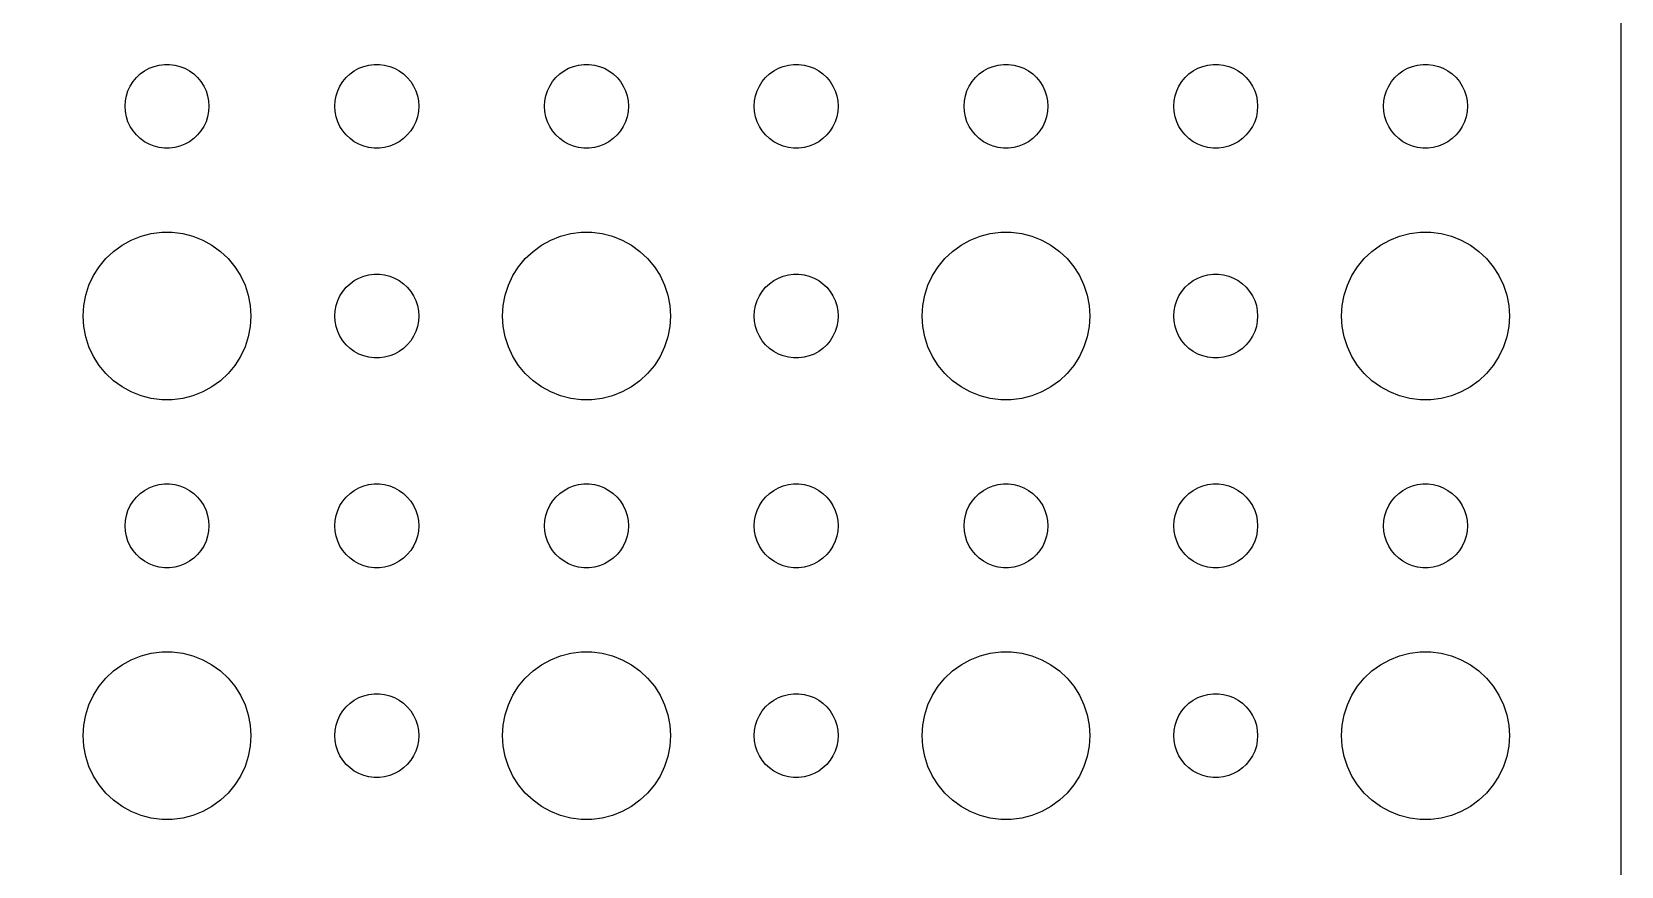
# Model space of a CAD drawing. Extents: x -112 to 112, y -112 to 112.
# Drawn here: x 55.2 to 112, y 25.3 to 55.2 of the extents above; entities that cross this region are included whole.
import ezdxf

# ---------------------------------------------------------------- set-up
doc = ezdxf.new("R2010")
doc.units = 0
doc.layers.get('0').update_dxf_attribs({"linetype": 'CONTINUOUS'})

msp = doc.modelspace()

# ---------------------------------------------------------------- linework, layer by layer
msp.add_lwpolyline([(112, -107), (112, 107), (111.961, 107.627), (111.843, 108.243), (111.649, 108.841), (111.382, 109.409), (111.045, 109.939), (110.645, 110.423), (110.187, 110.853), (109.679, 111.222), (109.129, 111.524), (108.545, 111.755), (107.937, 111.911), (107.314, 111.99), (107, 111.99), (107, 111.997), (-107, 111.997)])
for points in [[(59.9058, 51.003), (59.7189, 51.0266), (59.5365, 51.0734), (59.3613, 51.1428), (59.1963, 51.2335), (59.0439, 51.3442), (58.9065, 51.4732), (58.7865, 51.6183), (58.6855, 51.7774), (58.6053, 51.9478), (58.5471, 52.127), (58.5118, 52.312), (58.5, 52.5), (58.5118, 52.688), (58.5471, 52.873), (58.6053, 53.0522), (58.6855, 53.2226), (58.7865, 53.3817), (58.9065, 53.5268), (59.0439, 53.6558), (59.1963, 53.7665), (59.3613, 53.8572), (59.5365, 53.9266), (59.7189, 53.9734), (59.9058, 53.997), (60.0942, 53.997), (60.2811, 53.9734), (60.4635, 53.9266), (60.6387, 53.8572), (60.8037, 53.7665), (60.9561, 53.6558), (61.0935, 53.5268), (61.2135, 53.3817), (61.3145, 53.2226), (61.3947, 53.0522), (61.4529, 52.873), (61.4882, 52.688), (61.5, 52.5), (61.4882, 52.312), (61.4529, 52.127), (61.3947, 51.9478), (61.3145, 51.7774), (61.2135, 51.6183), (61.0935, 51.4732), (60.9561, 51.3442), (60.8037, 51.2335), (60.6387, 51.1428), (60.4635, 51.0734), (60.2811, 51.0266), (60.0942, 51.003)], [(67.4058, 51.003), (67.2189, 51.0266), (67.0365, 51.0734), (66.8613, 51.1428), (66.6963, 51.2335), (66.5439, 51.3442), (66.4065, 51.4732), (66.2865, 51.6183), (66.1855, 51.7774), (66.1053, 51.9478), (66.0471, 52.127), (66.0118, 52.312), (66, 52.5), (66.0118, 52.688), (66.0471, 52.873), (66.1053, 53.0522), (66.1855, 53.2226), (66.2865, 53.3817), (66.4065, 53.5268), (66.5439, 53.6558), (66.6963, 53.7665), (66.8613, 53.8572), (67.0365, 53.9266), (67.2189, 53.9734), (67.4058, 53.997), (67.5942, 53.997), (67.7811, 53.9734), (67.9635, 53.9266), (68.1387, 53.8572), (68.3037, 53.7665), (68.4561, 53.6558), (68.5935, 53.5268), (68.7135, 53.3817), (68.8145, 53.2226), (68.8947, 53.0522), (68.9529, 52.873), (68.9882, 52.688), (69, 52.5), (68.9882, 52.312), (68.9529, 52.127), (68.8947, 51.9478), (68.8145, 51.7774), (68.7135, 51.6183), (68.5935, 51.4732), (68.4561, 51.3442), (68.3037, 51.2335), (68.1387, 51.1428), (67.9635, 51.0734), (67.7811, 51.0266), (67.5942, 51.003)], [(74.9058, 51.003), (74.7189, 51.0266), (74.5365, 51.0734), (74.3613, 51.1428), (74.1963, 51.2335), (74.0439, 51.3442), (73.9065, 51.4732), (73.7865, 51.6183), (73.6855, 51.7774), (73.6053, 51.9478), (73.5471, 52.127), (73.5118, 52.312), (73.5, 52.5), (73.5118, 52.688), (73.5471, 52.873), (73.6053, 53.0522), (73.6855, 53.2226), (73.7865, 53.3817), (73.9065, 53.5268), (74.0439, 53.6558), (74.1963, 53.7665), (74.3613, 53.8572), (74.5365, 53.9266), (74.7189, 53.9734), (74.9058, 53.997), (75.0942, 53.997), (75.2811, 53.9734), (75.4635, 53.9266), (75.6387, 53.8572), (75.8037, 53.7665), (75.9561, 53.6558), (76.0935, 53.5268), (76.2135, 53.3817), (76.3145, 53.2226), (76.3947, 53.0522), (76.4529, 52.873), (76.4882, 52.688), (76.5, 52.5), (76.4882, 52.312), (76.4529, 52.127), (76.3947, 51.9478), (76.3145, 51.7774), (76.2135, 51.6183), (76.0935, 51.4732), (75.9561, 51.3442), (75.8037, 51.2335), (75.6387, 51.1428), (75.4635, 51.0734), (75.2811, 51.0266), (75.0942, 51.003)], [(82.4058, 51.003), (82.2189, 51.0266), (82.0365, 51.0734), (81.8613, 51.1428), (81.6963, 51.2335), (81.5439, 51.3442), (81.4065, 51.4732), (81.2865, 51.6183), (81.1855, 51.7774), (81.1053, 51.9478), (81.0471, 52.127), (81.0118, 52.312), (81, 52.5), (81.0118, 52.688), (81.0471, 52.873), (81.1053, 53.0522), (81.1855, 53.2226), (81.2865, 53.3817), (81.4065, 53.5268), (81.5439, 53.6558), (81.6963, 53.7665), (81.8613, 53.8572), (82.0365, 53.9266), (82.2189, 53.9734), (82.4058, 53.997), (82.5942, 53.997), (82.7811, 53.9734), (82.9635, 53.9266), (83.1387, 53.8572), (83.3037, 53.7665), (83.4561, 53.6558), (83.5935, 53.5268), (83.7135, 53.3817), (83.8145, 53.2226), (83.8947, 53.0522), (83.9529, 52.873), (83.9882, 52.688), (84, 52.5), (83.9882, 52.312), (83.9529, 52.127), (83.8947, 51.9478), (83.8145, 51.7774), (83.7135, 51.6183), (83.5935, 51.4732), (83.4561, 51.3442), (83.3037, 51.2335), (83.1387, 51.1428), (82.9635, 51.0734), (82.7811, 51.0266), (82.5942, 51.003)], [(89.9058, 51.003), (89.7189, 51.0266), (89.5365, 51.0734), (89.3613, 51.1428), (89.1963, 51.2335), (89.0439, 51.3442), (88.9065, 51.4732), (88.7865, 51.6183), (88.6855, 51.7774), (88.6053, 51.9478), (88.5471, 52.127), (88.5118, 52.312), (88.5, 52.5), (88.5118, 52.688), (88.5471, 52.873), (88.6053, 53.0522), (88.6855, 53.2226), (88.7865, 53.3817), (88.9065, 53.5268), (89.0439, 53.6558), (89.1963, 53.7665), (89.3613, 53.8572), (89.5365, 53.9266), (89.7189, 53.9734), (89.9058, 53.997), (90.0942, 53.997), (90.2811, 53.9734), (90.4635, 53.9266), (90.6387, 53.8572), (90.8037, 53.7665), (90.9561, 53.6558), (91.0935, 53.5268), (91.2135, 53.3817), (91.3145, 53.2226), (91.3947, 53.0522), (91.4529, 52.873), (91.4882, 52.688), (91.5, 52.5), (91.4882, 52.312), (91.4529, 52.127), (91.3947, 51.9478), (91.3145, 51.7774), (91.2135, 51.6183), (91.0935, 51.4732), (90.9561, 51.3442), (90.8037, 51.2335), (90.6387, 51.1428), (90.4635, 51.0734), (90.2811, 51.0266), (90.0942, 51.003)], [(97.4058, 51.003), (97.2189, 51.0266), (97.0365, 51.0734), (96.8613, 51.1428), (96.6963, 51.2335), (96.5439, 51.3442), (96.4065, 51.4732), (96.2865, 51.6183), (96.1855, 51.7774), (96.1053, 51.9478), (96.0471, 52.127), (96.0118, 52.312), (96, 52.5), (96.0118, 52.688), (96.0471, 52.873), (96.1053, 53.0522), (96.1855, 53.2226), (96.2865, 53.3817), (96.4065, 53.5268), (96.5439, 53.6558), (96.6963, 53.7665), (96.8613, 53.8572), (97.0365, 53.9266), (97.2189, 53.9734), (97.4058, 53.997), (97.5942, 53.997), (97.7811, 53.9734), (97.9635, 53.9266), (98.1387, 53.8572), (98.3037, 53.7665), (98.4561, 53.6558), (98.5935, 53.5268), (98.7135, 53.3817), (98.8145, 53.2226), (98.8947, 53.0522), (98.9529, 52.873), (98.9882, 52.688), (99, 52.5), (98.9882, 52.312), (98.9529, 52.127), (98.8947, 51.9478), (98.8145, 51.7774), (98.7135, 51.6183), (98.5935, 51.4732), (98.4561, 51.3442), (98.3037, 51.2335), (98.1387, 51.1428), (97.9635, 51.0734), (97.7811, 51.0266), (97.5942, 51.003)], [(104.906, 51.003), (104.719, 51.0266), (104.536, 51.0734), (104.361, 51.1428), (104.196, 51.2335), (104.044, 51.3442), (103.907, 51.4732), (103.786, 51.6183), (103.686, 51.7774), (103.605, 51.9478), (103.547, 52.127), (103.512, 52.312), (103.5, 52.5), (103.512, 52.688), (103.547, 52.873), (103.605, 53.0522), (103.686, 53.2226), (103.786, 53.3817), (103.907, 53.5268), (104.044, 53.6558), (104.196, 53.7665), (104.361, 53.8572), (104.536, 53.9266), (104.719, 53.9734), (104.906, 53.997), (105.094, 53.997), (105.281, 53.9734), (105.464, 53.9266), (105.639, 53.8572), (105.804, 53.7665), (105.956, 53.6558), (106.093, 53.5268), (106.214, 53.3817), (106.314, 53.2226), (106.395, 53.0522), (106.453, 52.873), (106.488, 52.688), (106.5, 52.5), (106.488, 52.312), (106.453, 52.127), (106.395, 51.9478), (106.314, 51.7774), (106.214, 51.6183), (106.093, 51.4732), (105.956, 51.3442), (105.804, 51.2335), (105.639, 51.1428), (105.464, 51.0734), (105.281, 51.0266), (105.094, 51.003)], [(59.8116, 42.0059), (59.4379, 42.0531), (59.0729, 42.1468), (58.7227, 42.2855), (58.3925, 42.467), (58.0877, 42.6885), (57.8131, 42.9464), (57.5729, 43.2366), (57.3711, 43.5547), (57.2107, 43.8956), (57.0943, 44.2539), (57.0237, 44.624), (57, 45), (57.0237, 45.376), (57.0943, 45.7461), (57.2107, 46.1044), (57.3711, 46.4453), (57.5729, 46.7634), (57.8131, 47.0536), (58.0877, 47.3115), (58.3925, 47.533), (58.7227, 47.7145), (59.0729, 47.8532), (59.4379, 47.9469), (59.8116, 47.9941), (60.1884, 47.9941), (60.5621, 47.9469), (60.9271, 47.8532), (61.2773, 47.7145), (61.6075, 47.533), (61.9123, 47.3115), (62.1869, 47.0536), (62.4271, 46.7634), (62.6289, 46.4453), (62.7893, 46.1044), (62.9057, 45.7461), (62.9763, 45.376), (63, 45), (62.9763, 44.624), (62.9057, 44.2539), (62.7893, 43.8956), (62.6289, 43.5547), (62.4271, 43.2366), (62.1869, 42.9464), (61.9123, 42.6885), (61.6075, 42.467), (61.2773, 42.2855), (60.9271, 42.1468), (60.5621, 42.0531), (60.1884, 42.0059)], [(74.8116, 42.0059), (74.4379, 42.0531), (74.0729, 42.1468), (73.7227, 42.2855), (73.3925, 42.467), (73.0877, 42.6885), (72.8131, 42.9464), (72.5729, 43.2366), (72.3711, 43.5547), (72.2107, 43.8956), (72.0943, 44.2539), (72.0237, 44.624), (72, 45), (72.0237, 45.376), (72.0943, 45.7461), (72.2107, 46.1044), (72.3711, 46.4453), (72.5729, 46.7634), (72.8131, 47.0536), (73.0877, 47.3115), (73.3925, 47.533), (73.7227, 47.7145), (74.0729, 47.8532), (74.4379, 47.9469), (74.8116, 47.9941), (75.1884, 47.9941), (75.5621, 47.9469), (75.9271, 47.8532), (76.2773, 47.7145), (76.6075, 47.533), (76.9123, 47.3115), (77.1869, 47.0536), (77.4271, 46.7634), (77.6289, 46.4453), (77.7893, 46.1044), (77.9057, 45.7461), (77.9763, 45.376), (78, 45), (77.9763, 44.624), (77.9057, 44.2539), (77.7893, 43.8956), (77.6289, 43.5547), (77.4271, 43.2366), (77.1869, 42.9464), (76.9123, 42.6885), (76.6075, 42.467), (76.2773, 42.2855), (75.9271, 42.1468), (75.5621, 42.0531), (75.1884, 42.0059)], [(89.8116, 42.0059), (89.4379, 42.0531), (89.0729, 42.1468), (88.7227, 42.2855), (88.3925, 42.467), (88.0877, 42.6885), (87.8131, 42.9464), (87.5729, 43.2366), (87.3711, 43.5547), (87.2107, 43.8956), (87.0943, 44.2539), (87.0237, 44.624), (87, 45), (87.0237, 45.376), (87.0943, 45.7461), (87.2107, 46.1044), (87.3711, 46.4453), (87.5729, 46.7634), (87.8131, 47.0536), (88.0877, 47.3115), (88.3925, 47.533), (88.7227, 47.7145), (89.0729, 47.8532), (89.4379, 47.9469), (89.8116, 47.9941), (90.1884, 47.9941), (90.5621, 47.9469), (90.9271, 47.8532), (91.2773, 47.7145), (91.6075, 47.533), (91.9123, 47.3115), (92.1869, 47.0536), (92.4271, 46.7634), (92.6289, 46.4453), (92.7893, 46.1044), (92.9057, 45.7461), (92.9763, 45.376), (93, 45), (92.9763, 44.624), (92.9057, 44.2539), (92.7893, 43.8956), (92.6289, 43.5547), (92.4271, 43.2366), (92.1869, 42.9464), (91.9123, 42.6885), (91.6075, 42.467), (91.2773, 42.2855), (90.9271, 42.1468), (90.5621, 42.0531), (90.1884, 42.0059)], [(104.812, 42.0059), (104.438, 42.0531), (104.073, 42.1468), (103.723, 42.2855), (103.393, 42.467), (103.088, 42.6885), (102.813, 42.9464), (102.573, 43.2366), (102.371, 43.5547), (102.211, 43.8956), (102.094, 44.2539), (102.024, 44.624), (102, 45), (102.024, 45.376), (102.094, 45.7461), (102.211, 46.1044), (102.371, 46.4453), (102.573, 46.7634), (102.813, 47.0536), (103.088, 47.3115), (103.393, 47.533), (103.723, 47.7145), (104.073, 47.8532), (104.438, 47.9469), (104.812, 47.9941), (105.188, 47.9941), (105.562, 47.9469), (105.927, 47.8532), (106.277, 47.7145), (106.607, 47.533), (106.912, 47.3115), (107.187, 47.0536), (107.427, 46.7634), (107.629, 46.4453), (107.789, 46.1044), (107.906, 45.7461), (107.976, 45.376), (108, 45), (107.976, 44.624), (107.906, 44.2539), (107.789, 43.8956), (107.629, 43.5547), (107.427, 43.2366), (107.187, 42.9464), (106.912, 42.6885), (106.607, 42.467), (106.277, 42.2855), (105.927, 42.1468), (105.562, 42.0531), (105.188, 42.0059)], [(67.4058, 43.503), (67.2189, 43.5266), (67.0365, 43.5734), (66.8613, 43.6428), (66.6963, 43.7335), (66.5439, 43.8442), (66.4065, 43.9732), (66.2865, 44.1183), (66.1855, 44.2774), (66.1053, 44.4478), (66.0471, 44.627), (66.0118, 44.812), (66, 45), (66.0118, 45.188), (66.0471, 45.373), (66.1053, 45.5522), (66.1855, 45.7226), (66.2865, 45.8817), (66.4065, 46.0268), (66.5439, 46.1558), (66.6963, 46.2665), (66.8613, 46.3572), (67.0365, 46.4266), (67.2189, 46.4734), (67.4058, 46.497), (67.5942, 46.497), (67.7811, 46.4734), (67.9635, 46.4266), (68.1387, 46.3572), (68.3037, 46.2665), (68.4561, 46.1558), (68.5935, 46.0268), (68.7135, 45.8817), (68.8145, 45.7226), (68.8947, 45.5522), (68.9529, 45.373), (68.9882, 45.188), (69, 45), (68.9882, 44.812), (68.9529, 44.627), (68.8947, 44.4478), (68.8145, 44.2774), (68.7135, 44.1183), (68.5935, 43.9732), (68.4561, 43.8442), (68.3037, 43.7335), (68.1387, 43.6428), (67.9635, 43.5734), (67.7811, 43.5266), (67.5942, 43.503)], [(82.4058, 43.503), (82.2189, 43.5266), (82.0365, 43.5734), (81.8613, 43.6428), (81.6963, 43.7335), (81.5439, 43.8442), (81.4065, 43.9732), (81.2865, 44.1183), (81.1855, 44.2774), (81.1053, 44.4478), (81.0471, 44.627), (81.0118, 44.812), (81, 45), (81.0118, 45.188), (81.0471, 45.373), (81.1053, 45.5522), (81.1855, 45.7226), (81.2865, 45.8817), (81.4065, 46.0268), (81.5439, 46.1558), (81.6963, 46.2665), (81.8613, 46.3572), (82.0365, 46.4266), (82.2189, 46.4734), (82.4058, 46.497), (82.5942, 46.497), (82.7811, 46.4734), (82.9635, 46.4266), (83.1387, 46.3572), (83.3037, 46.2665), (83.4561, 46.1558), (83.5935, 46.0268), (83.7135, 45.8817), (83.8145, 45.7226), (83.8947, 45.5522), (83.9529, 45.373), (83.9882, 45.188), (84, 45), (83.9882, 44.812), (83.9529, 44.627), (83.8947, 44.4478), (83.8145, 44.2774), (83.7135, 44.1183), (83.5935, 43.9732), (83.4561, 43.8442), (83.3037, 43.7335), (83.1387, 43.6428), (82.9635, 43.5734), (82.7811, 43.5266), (82.5942, 43.503)], [(97.4058, 43.503), (97.2189, 43.5266), (97.0365, 43.5734), (96.8613, 43.6428), (96.6963, 43.7335), (96.5439, 43.8442), (96.4065, 43.9732), (96.2865, 44.1183), (96.1855, 44.2774), (96.1053, 44.4478), (96.0471, 44.627), (96.0118, 44.812), (96, 45), (96.0118, 45.188), (96.0471, 45.373), (96.1053, 45.5522), (96.1855, 45.7226), (96.2865, 45.8817), (96.4065, 46.0268), (96.5439, 46.1558), (96.6963, 46.2665), (96.8613, 46.3572), (97.0365, 46.4266), (97.2189, 46.4734), (97.4058, 46.497), (97.5942, 46.497), (97.7811, 46.4734), (97.9635, 46.4266), (98.1387, 46.3572), (98.3037, 46.2665), (98.4561, 46.1558), (98.5935, 46.0268), (98.7135, 45.8817), (98.8145, 45.7226), (98.8947, 45.5522), (98.9529, 45.373), (98.9882, 45.188), (99, 45), (98.9882, 44.812), (98.9529, 44.627), (98.8947, 44.4478), (98.8145, 44.2774), (98.7135, 44.1183), (98.5935, 43.9732), (98.4561, 43.8442), (98.3037, 43.7335), (98.1387, 43.6428), (97.9635, 43.5734), (97.7811, 43.5266), (97.5942, 43.503)], [(59.9058, 36.003), (59.7189, 36.0266), (59.5365, 36.0734), (59.3613, 36.1428), (59.1963, 36.2335), (59.0439, 36.3442), (58.9065, 36.4732), (58.7865, 36.6183), (58.6855, 36.7774), (58.6053, 36.9478), (58.5471, 37.127), (58.5118, 37.312), (58.5, 37.5), (58.5118, 37.688), (58.5471, 37.873), (58.6053, 38.0522), (58.6855, 38.2226), (58.7865, 38.3817), (58.9065, 38.5268), (59.0439, 38.6558), (59.1963, 38.7665), (59.3613, 38.8572), (59.5365, 38.9266), (59.7189, 38.9734), (59.9058, 38.997), (60.0942, 38.997), (60.2811, 38.9734), (60.4635, 38.9266), (60.6387, 38.8572), (60.8037, 38.7665), (60.9561, 38.6558), (61.0935, 38.5268), (61.2135, 38.3817), (61.3145, 38.2226), (61.3947, 38.0522), (61.4529, 37.873), (61.4882, 37.688), (61.5, 37.5), (61.4882, 37.312), (61.4529, 37.127), (61.3947, 36.9478), (61.3145, 36.7774), (61.2135, 36.6183), (61.0935, 36.4732), (60.9561, 36.3442), (60.8037, 36.2335), (60.6387, 36.1428), (60.4635, 36.0734), (60.2811, 36.0266), (60.0942, 36.003)], [(67.4058, 36.003), (67.2189, 36.0266), (67.0365, 36.0734), (66.8613, 36.1428), (66.6963, 36.2335), (66.5439, 36.3442), (66.4065, 36.4732), (66.2865, 36.6183), (66.1855, 36.7774), (66.1053, 36.9478), (66.0471, 37.127), (66.0118, 37.312), (66, 37.5), (66.0118, 37.688), (66.0471, 37.873), (66.1053, 38.0522), (66.1855, 38.2226), (66.2865, 38.3817), (66.4065, 38.5268), (66.5439, 38.6558), (66.6963, 38.7665), (66.8613, 38.8572), (67.0365, 38.9266), (67.2189, 38.9734), (67.4058, 38.997), (67.5942, 38.997), (67.7811, 38.9734), (67.9635, 38.9266), (68.1387, 38.8572), (68.3037, 38.7665), (68.4561, 38.6558), (68.5935, 38.5268), (68.7135, 38.3817), (68.8145, 38.2226), (68.8947, 38.0522), (68.9529, 37.873), (68.9882, 37.688), (69, 37.5), (68.9882, 37.312), (68.9529, 37.127), (68.8947, 36.9478), (68.8145, 36.7774), (68.7135, 36.6183), (68.5935, 36.4732), (68.4561, 36.3442), (68.3037, 36.2335), (68.1387, 36.1428), (67.9635, 36.0734), (67.7811, 36.0266), (67.5942, 36.003)], [(74.9058, 36.003), (74.7189, 36.0266), (74.5365, 36.0734), (74.3613, 36.1428), (74.1963, 36.2335), (74.0439, 36.3442), (73.9065, 36.4732), (73.7865, 36.6183), (73.6855, 36.7774), (73.6053, 36.9478), (73.5471, 37.127), (73.5118, 37.312), (73.5, 37.5), (73.5118, 37.688), (73.5471, 37.873), (73.6053, 38.0522), (73.6855, 38.2226), (73.7865, 38.3817), (73.9065, 38.5268), (74.0439, 38.6558), (74.1963, 38.7665), (74.3613, 38.8572), (74.5365, 38.9266), (74.7189, 38.9734), (74.9058, 38.997), (75.0942, 38.997), (75.2811, 38.9734), (75.4635, 38.9266), (75.6387, 38.8572), (75.8037, 38.7665), (75.9561, 38.6558), (76.0935, 38.5268), (76.2135, 38.3817), (76.3145, 38.2226), (76.3947, 38.0522), (76.4529, 37.873), (76.4882, 37.688), (76.5, 37.5), (76.4882, 37.312), (76.4529, 37.127), (76.3947, 36.9478), (76.3145, 36.7774), (76.2135, 36.6183), (76.0935, 36.4732), (75.9561, 36.3442), (75.8037, 36.2335), (75.6387, 36.1428), (75.4635, 36.0734), (75.2811, 36.0266), (75.0942, 36.003)], [(82.4058, 36.003), (82.2189, 36.0266), (82.0365, 36.0734), (81.8613, 36.1428), (81.6963, 36.2335), (81.5439, 36.3442), (81.4065, 36.4732), (81.2865, 36.6183), (81.1855, 36.7774), (81.1053, 36.9478), (81.0471, 37.127), (81.0118, 37.312), (81, 37.5), (81.0118, 37.688), (81.0471, 37.873), (81.1053, 38.0522), (81.1855, 38.2226), (81.2865, 38.3817), (81.4065, 38.5268), (81.5439, 38.6558), (81.6963, 38.7665), (81.8613, 38.8572), (82.0365, 38.9266), (82.2189, 38.9734), (82.4058, 38.997), (82.5942, 38.997), (82.7811, 38.9734), (82.9635, 38.9266), (83.1387, 38.8572), (83.3037, 38.7665), (83.4561, 38.6558), (83.5935, 38.5268), (83.7135, 38.3817), (83.8145, 38.2226), (83.8947, 38.0522), (83.9529, 37.873), (83.9882, 37.688), (84, 37.5), (83.9882, 37.312), (83.9529, 37.127), (83.8947, 36.9478), (83.8145, 36.7774), (83.7135, 36.6183), (83.5935, 36.4732), (83.4561, 36.3442), (83.3037, 36.2335), (83.1387, 36.1428), (82.9635, 36.0734), (82.7811, 36.0266), (82.5942, 36.003)], [(89.9058, 36.003), (89.7189, 36.0266), (89.5365, 36.0734), (89.3613, 36.1428), (89.1963, 36.2335), (89.0439, 36.3442), (88.9065, 36.4732), (88.7865, 36.6183), (88.6855, 36.7774), (88.6053, 36.9478), (88.5471, 37.127), (88.5118, 37.312), (88.5, 37.5), (88.5118, 37.688), (88.5471, 37.873), (88.6053, 38.0522), (88.6855, 38.2226), (88.7865, 38.3817), (88.9065, 38.5268), (89.0439, 38.6558), (89.1963, 38.7665), (89.3613, 38.8572), (89.5365, 38.9266), (89.7189, 38.9734), (89.9058, 38.997), (90.0942, 38.997), (90.2811, 38.9734), (90.4635, 38.9266), (90.6387, 38.8572), (90.8037, 38.7665), (90.9561, 38.6558), (91.0935, 38.5268), (91.2135, 38.3817), (91.3145, 38.2226), (91.3947, 38.0522), (91.4529, 37.873), (91.4882, 37.688), (91.5, 37.5), (91.4882, 37.312), (91.4529, 37.127), (91.3947, 36.9478), (91.3145, 36.7774), (91.2135, 36.6183), (91.0935, 36.4732), (90.9561, 36.3442), (90.8037, 36.2335), (90.6387, 36.1428), (90.4635, 36.0734), (90.2811, 36.0266), (90.0942, 36.003)], [(97.4058, 36.003), (97.2189, 36.0266), (97.0365, 36.0734), (96.8613, 36.1428), (96.6963, 36.2335), (96.5439, 36.3442), (96.4065, 36.4732), (96.2865, 36.6183), (96.1855, 36.7774), (96.1053, 36.9478), (96.0471, 37.127), (96.0118, 37.312), (96, 37.5), (96.0118, 37.688), (96.0471, 37.873), (96.1053, 38.0522), (96.1855, 38.2226), (96.2865, 38.3817), (96.4065, 38.5268), (96.5439, 38.6558), (96.6963, 38.7665), (96.8613, 38.8572), (97.0365, 38.9266), (97.2189, 38.9734), (97.4058, 38.997), (97.5942, 38.997), (97.7811, 38.9734), (97.9635, 38.9266), (98.1387, 38.8572), (98.3037, 38.7665), (98.4561, 38.6558), (98.5935, 38.5268), (98.7135, 38.3817), (98.8145, 38.2226), (98.8947, 38.0522), (98.9529, 37.873), (98.9882, 37.688), (99, 37.5), (98.9882, 37.312), (98.9529, 37.127), (98.8947, 36.9478), (98.8145, 36.7774), (98.7135, 36.6183), (98.5935, 36.4732), (98.4561, 36.3442), (98.3037, 36.2335), (98.1387, 36.1428), (97.9635, 36.0734), (97.7811, 36.0266), (97.5942, 36.003)], [(104.906, 36.003), (104.719, 36.0266), (104.536, 36.0734), (104.361, 36.1428), (104.196, 36.2335), (104.044, 36.3442), (103.907, 36.4732), (103.786, 36.6183), (103.686, 36.7774), (103.605, 36.9478), (103.547, 37.127), (103.512, 37.312), (103.5, 37.5), (103.512, 37.688), (103.547, 37.873), (103.605, 38.0522), (103.686, 38.2226), (103.786, 38.3817), (103.907, 38.5268), (104.044, 38.6558), (104.196, 38.7665), (104.361, 38.8572), (104.536, 38.9266), (104.719, 38.9734), (104.906, 38.997), (105.094, 38.997), (105.281, 38.9734), (105.464, 38.9266), (105.639, 38.8572), (105.804, 38.7665), (105.956, 38.6558), (106.093, 38.5268), (106.214, 38.3817), (106.314, 38.2226), (106.395, 38.0522), (106.453, 37.873), (106.488, 37.688), (106.5, 37.5), (106.488, 37.312), (106.453, 37.127), (106.395, 36.9478), (106.314, 36.7774), (106.214, 36.6183), (106.093, 36.4732), (105.956, 36.3442), (105.804, 36.2335), (105.639, 36.1428), (105.464, 36.0734), (105.281, 36.0266), (105.094, 36.003)], [(59.8116, 27.0059), (59.4379, 27.0531), (59.0729, 27.1468), (58.7227, 27.2855), (58.3925, 27.467), (58.0877, 27.6885), (57.8131, 27.9464), (57.5729, 28.2366), (57.3711, 28.5547), (57.2107, 28.8956), (57.0943, 29.2539), (57.0237, 29.624), (57, 30), (57.0237, 30.376), (57.0943, 30.7461), (57.2107, 31.1044), (57.3711, 31.4453), (57.5729, 31.7634), (57.8131, 32.0536), (58.0877, 32.3115), (58.3925, 32.533), (58.7227, 32.7145), (59.0729, 32.8532), (59.4379, 32.9469), (59.8116, 32.9941), (60.1884, 32.9941), (60.5621, 32.9469), (60.9271, 32.8532), (61.2773, 32.7145), (61.6075, 32.533), (61.9123, 32.3115), (62.1869, 32.0536), (62.4271, 31.7634), (62.6289, 31.4453), (62.7893, 31.1044), (62.9057, 30.7461), (62.9763, 30.376), (63, 30), (62.9763, 29.624), (62.9057, 29.2539), (62.7893, 28.8956), (62.6289, 28.5547), (62.4271, 28.2366), (62.1869, 27.9464), (61.9123, 27.6885), (61.6075, 27.467), (61.2773, 27.2855), (60.9271, 27.1468), (60.5621, 27.0531), (60.1884, 27.0059)], [(74.8116, 27.0059), (74.4379, 27.0531), (74.0729, 27.1468), (73.7227, 27.2855), (73.3925, 27.467), (73.0877, 27.6885), (72.8131, 27.9464), (72.5729, 28.2366), (72.3711, 28.5547), (72.2107, 28.8956), (72.0943, 29.2539), (72.0237, 29.624), (72, 30), (72.0237, 30.376), (72.0943, 30.7461), (72.2107, 31.1044), (72.3711, 31.4453), (72.5729, 31.7634), (72.8131, 32.0536), (73.0877, 32.3115), (73.3925, 32.533), (73.7227, 32.7145), (74.0729, 32.8532), (74.4379, 32.9469), (74.8116, 32.9941), (75.1884, 32.9941), (75.5621, 32.9469), (75.9271, 32.8532), (76.2773, 32.7145), (76.6075, 32.533), (76.9123, 32.3115), (77.1869, 32.0536), (77.4271, 31.7634), (77.6289, 31.4453), (77.7893, 31.1044), (77.9057, 30.7461), (77.9763, 30.376), (78, 30), (77.9763, 29.624), (77.9057, 29.2539), (77.7893, 28.8956), (77.6289, 28.5547), (77.4271, 28.2366), (77.1869, 27.9464), (76.9123, 27.6885), (76.6075, 27.467), (76.2773, 27.2855), (75.9271, 27.1468), (75.5621, 27.0531), (75.1884, 27.0059)], [(89.8116, 27.0059), (89.4379, 27.0531), (89.0729, 27.1468), (88.7227, 27.2855), (88.3925, 27.467), (88.0877, 27.6885), (87.8131, 27.9464), (87.5729, 28.2366), (87.3711, 28.5547), (87.2107, 28.8956), (87.0943, 29.2539), (87.0237, 29.624), (87, 30), (87.0237, 30.376), (87.0943, 30.7461), (87.2107, 31.1044), (87.3711, 31.4453), (87.5729, 31.7634), (87.8131, 32.0536), (88.0877, 32.3115), (88.3925, 32.533), (88.7227, 32.7145), (89.0729, 32.8532), (89.4379, 32.9469), (89.8116, 32.9941), (90.1884, 32.9941), (90.5621, 32.9469), (90.9271, 32.8532), (91.2773, 32.7145), (91.6075, 32.533), (91.9123, 32.3115), (92.1869, 32.0536), (92.4271, 31.7634), (92.6289, 31.4453), (92.7893, 31.1044), (92.9057, 30.7461), (92.9763, 30.376), (93, 30), (92.9763, 29.624), (92.9057, 29.2539), (92.7893, 28.8956), (92.6289, 28.5547), (92.4271, 28.2366), (92.1869, 27.9464), (91.9123, 27.6885), (91.6075, 27.467), (91.2773, 27.2855), (90.9271, 27.1468), (90.5621, 27.0531), (90.1884, 27.0059)], [(104.812, 27.0059), (104.438, 27.0531), (104.073, 27.1468), (103.723, 27.2855), (103.393, 27.467), (103.088, 27.6885), (102.813, 27.9464), (102.573, 28.2366), (102.371, 28.5547), (102.211, 28.8956), (102.094, 29.2539), (102.024, 29.624), (102, 30), (102.024, 30.376), (102.094, 30.7461), (102.211, 31.1044), (102.371, 31.4453), (102.573, 31.7634), (102.813, 32.0536), (103.088, 32.3115), (103.393, 32.533), (103.723, 32.7145), (104.073, 32.8532), (104.438, 32.9469), (104.812, 32.9941), (105.188, 32.9941), (105.562, 32.9469), (105.927, 32.8532), (106.277, 32.7145), (106.607, 32.533), (106.912, 32.3115), (107.187, 32.0536), (107.427, 31.7634), (107.629, 31.4453), (107.789, 31.1044), (107.906, 30.7461), (107.976, 30.376), (108, 30), (107.976, 29.624), (107.906, 29.2539), (107.789, 28.8956), (107.629, 28.5547), (107.427, 28.2366), (107.187, 27.9464), (106.912, 27.6885), (106.607, 27.467), (106.277, 27.2855), (105.927, 27.1468), (105.562, 27.0531), (105.188, 27.0059)], [(67.4058, 28.503), (67.2189, 28.5266), (67.0365, 28.5734), (66.8613, 28.6428), (66.6963, 28.7335), (66.5439, 28.8442), (66.4065, 28.9732), (66.2865, 29.1183), (66.1855, 29.2774), (66.1053, 29.4478), (66.0471, 29.627), (66.0118, 29.812), (66, 30), (66.0118, 30.188), (66.0471, 30.373), (66.1053, 30.5522), (66.1855, 30.7226), (66.2865, 30.8817), (66.4065, 31.0268), (66.5439, 31.1558), (66.6963, 31.2665), (66.8613, 31.3572), (67.0365, 31.4266), (67.2189, 31.4734), (67.4058, 31.497), (67.5942, 31.497), (67.7811, 31.4734), (67.9635, 31.4266), (68.1387, 31.3572), (68.3037, 31.2665), (68.4561, 31.1558), (68.5935, 31.0268), (68.7135, 30.8817), (68.8145, 30.7226), (68.8947, 30.5522), (68.9529, 30.373), (68.9882, 30.188), (69, 30), (68.9882, 29.812), (68.9529, 29.627), (68.8947, 29.4478), (68.8145, 29.2774), (68.7135, 29.1183), (68.5935, 28.9732), (68.4561, 28.8442), (68.3037, 28.7335), (68.1387, 28.6428), (67.9635, 28.5734), (67.7811, 28.5266), (67.5942, 28.503)], [(82.4058, 28.503), (82.2189, 28.5266), (82.0365, 28.5734), (81.8613, 28.6428), (81.6963, 28.7335), (81.5439, 28.8442), (81.4065, 28.9732), (81.2865, 29.1183), (81.1855, 29.2774), (81.1053, 29.4478), (81.0471, 29.627), (81.0118, 29.812), (81, 30), (81.0118, 30.188), (81.0471, 30.373), (81.1053, 30.5522), (81.1855, 30.7226), (81.2865, 30.8817), (81.4065, 31.0268), (81.5439, 31.1558), (81.6963, 31.2665), (81.8613, 31.3572), (82.0365, 31.4266), (82.2189, 31.4734), (82.4058, 31.497), (82.5942, 31.497), (82.7811, 31.4734), (82.9635, 31.4266), (83.1387, 31.3572), (83.3037, 31.2665), (83.4561, 31.1558), (83.5935, 31.0268), (83.7135, 30.8817), (83.8145, 30.7226), (83.8947, 30.5522), (83.9529, 30.373), (83.9882, 30.188), (84, 30), (83.9882, 29.812), (83.9529, 29.627), (83.8947, 29.4478), (83.8145, 29.2774), (83.7135, 29.1183), (83.5935, 28.9732), (83.4561, 28.8442), (83.3037, 28.7335), (83.1387, 28.6428), (82.9635, 28.5734), (82.7811, 28.5266), (82.5942, 28.503)], [(97.4058, 28.503), (97.2189, 28.5266), (97.0365, 28.5734), (96.8613, 28.6428), (96.6963, 28.7335), (96.5439, 28.8442), (96.4065, 28.9732), (96.2865, 29.1183), (96.1855, 29.2774), (96.1053, 29.4478), (96.0471, 29.627), (96.0118, 29.812), (96, 30), (96.0118, 30.188), (96.0471, 30.373), (96.1053, 30.5522), (96.1855, 30.7226), (96.2865, 30.8817), (96.4065, 31.0268), (96.5439, 31.1558), (96.6963, 31.2665), (96.8613, 31.3572), (97.0365, 31.4266), (97.2189, 31.4734), (97.4058, 31.497), (97.5942, 31.497), (97.7811, 31.4734), (97.9635, 31.4266), (98.1387, 31.3572), (98.3037, 31.2665), (98.4561, 31.1558), (98.5935, 31.0268), (98.7135, 30.8817), (98.8145, 30.7226), (98.8947, 30.5522), (98.9529, 30.373), (98.9882, 30.188), (99, 30), (98.9882, 29.812), (98.9529, 29.627), (98.8947, 29.4478), (98.8145, 29.2774), (98.7135, 29.1183), (98.5935, 28.9732), (98.4561, 28.8442), (98.3037, 28.7335), (98.1387, 28.6428), (97.9635, 28.5734), (97.7811, 28.5266), (97.5942, 28.503)]]:
    msp.add_lwpolyline(points, close=True)

doc.saveas('drawing.dxf')
